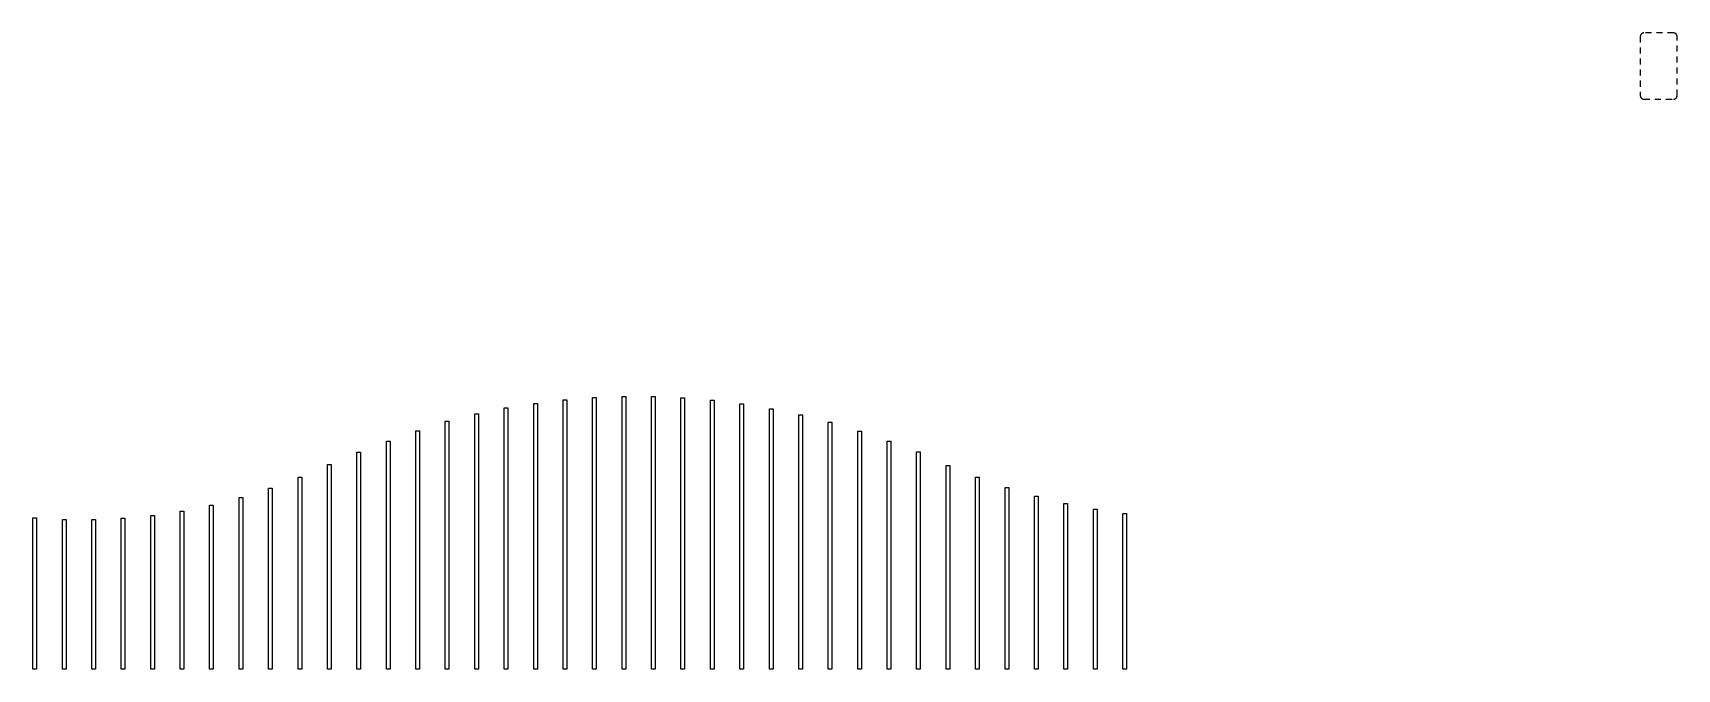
# Model space of a CAD drawing. Header units: millimetres. Extents: x -244126 to 368105, y -173968 to 259060.
# Drawn here: x -205386 to -183060, y 2360 to 10993 of the extents above; entities that cross this region are included whole.
import ezdxf

# ---------------------------------------------------------------- set-up
doc = ezdxf.new("R2010")
doc.units = ezdxf.units.MM
doc.header["$MEASUREMENT"] = 0
doc.linetypes.add('TA_HL_023.00000', pattern=[149.5, 81.65, -67.85])
for name, color, linetype in [('000 - WIPEOUT', 250, 'Continuous'), ('001 - ASCESSORIES', 1, 'Continuous'), ('002 - STRUCTURAL STEEL', 4, 'Continuous'), ('A04_TUBE SERIES', 7, 'Continuous')]:
    doc.layers.add(name, color=color, linetype=linetype)

# ---------------------------------------------------------------- blocks, each defined once
blk = doc.blocks.new('*U4063')
at = {"color": 0}
blk.add_wipeout([(-25, 2171), (25, 2171), (25, 0), (-25, 0)], dxfattribs=at).dxf.layer = '000 - WIPEOUT'
at = {"layer": '002 - STRUCTURAL STEEL', "color": 0, "linetype": 'ByBlock'}
blk.add_lwpolyline([(-25, 2171), (25, 2171), (25, 0), (-25, 0)], close=True, dxfattribs=at)
blk = doc.blocks.new('*U4064')
at = {"color": 0}
blk.add_wipeout([(-25, 2249), (25, 2249), (25, 0), (-25, 0)], dxfattribs=at).dxf.layer = '000 - WIPEOUT'
at = {"layer": '002 - STRUCTURAL STEEL', "color": 0, "linetype": 'ByBlock'}
blk.add_lwpolyline([(-25, 2249), (25, 2249), (25, 0), (-25, 0)], close=True, dxfattribs=at)
blk = doc.blocks.new('*U4065')
at = {"color": 0}
blk.add_wipeout([(-25, 2347), (25, 2347), (25, 0), (-25, 0)], dxfattribs=at).dxf.layer = '000 - WIPEOUT'
at = {"layer": '002 - STRUCTURAL STEEL', "color": 0, "linetype": 'ByBlock'}
blk.add_lwpolyline([(-25, 2347), (25, 2347), (25, 0), (-25, 0)], close=True, dxfattribs=at)
blk = doc.blocks.new('*U4066')
at = {"color": 0}
blk.add_wipeout([(-25, 2464), (25, 2464), (25, 0), (-25, 0)], dxfattribs=at).dxf.layer = '000 - WIPEOUT'
at = {"layer": '002 - STRUCTURAL STEEL', "color": 0, "linetype": 'ByBlock'}
blk.add_lwpolyline([(-25, 2464), (25, 2464), (25, 0), (-25, 0)], close=True, dxfattribs=at)
blk = doc.blocks.new('*U4067')
at = {"color": 0}
blk.add_wipeout([(-25, 2603), (25, 2603), (25, 0), (-25, 0)], dxfattribs=at).dxf.layer = '000 - WIPEOUT'
at = {"layer": '002 - STRUCTURAL STEEL', "color": 0, "linetype": 'ByBlock'}
blk.add_lwpolyline([(-25, 2603), (25, 2603), (25, 0), (-25, 0)], close=True, dxfattribs=at)
blk = doc.blocks.new('*U4068')
at = {"color": 0}
blk.add_wipeout([(-25, 2763), (25, 2763), (25, 0), (-25, 0)], dxfattribs=at).dxf.layer = '000 - WIPEOUT'
at = {"layer": '002 - STRUCTURAL STEEL', "color": 0, "linetype": 'ByBlock'}
blk.add_lwpolyline([(-25, 2763), (25, 2763), (25, 0), (-25, 0)], close=True, dxfattribs=at)
blk = doc.blocks.new('*U4069')
at = {"color": 0}
blk.add_wipeout([(-25, 2946), (25, 2946), (25, 0), (-25, 0)], dxfattribs=at).dxf.layer = '000 - WIPEOUT'
at = {"layer": '002 - STRUCTURAL STEEL', "color": 0, "linetype": 'ByBlock'}
blk.add_lwpolyline([(-25, 2946), (25, 2946), (25, 0), (-25, 0)], close=True, dxfattribs=at)
blk = doc.blocks.new('*U4070')
at = {"color": 0}
blk.add_wipeout([(-25, 3093), (25, 3093), (25, 0), (-25, 0)], dxfattribs=at).dxf.layer = '000 - WIPEOUT'
at = {"layer": '002 - STRUCTURAL STEEL', "color": 0, "linetype": 'ByBlock'}
blk.add_lwpolyline([(-25, 3093), (25, 3093), (25, 0), (-25, 0)], close=True, dxfattribs=at)
blk = doc.blocks.new('*U4071')
at = {"color": 0}
blk.add_wipeout([(-25, 3230), (25, 3230), (25, 0), (-25, 0)], dxfattribs=at).dxf.layer = '000 - WIPEOUT'
at = {"layer": '002 - STRUCTURAL STEEL', "color": 0, "linetype": 'ByBlock'}
blk.add_lwpolyline([(-25, 3230), (25, 3230), (25, 0), (-25, 0)], close=True, dxfattribs=at)
blk = doc.blocks.new('*U4072')
at = {"color": 0}
blk.add_wipeout([(-25, 3349), (25, 3349), (25, 0), (-25, 0)], dxfattribs=at).dxf.layer = '000 - WIPEOUT'
at = {"layer": '002 - STRUCTURAL STEEL', "color": 0, "linetype": 'ByBlock'}
blk.add_lwpolyline([(-25, 3349), (25, 3349), (25, 0), (-25, 0)], close=True, dxfattribs=at)
blk = doc.blocks.new('*U4073')
at = {"color": 0}
blk.add_wipeout([(-25, 3449), (25, 3449), (25, 0), (-25, 0)], dxfattribs=at).dxf.layer = '000 - WIPEOUT'
at = {"layer": '002 - STRUCTURAL STEEL', "color": 0, "linetype": 'ByBlock'}
blk.add_lwpolyline([(-25, 3449), (25, 3449), (25, 0), (-25, 0)], close=True, dxfattribs=at)
blk = doc.blocks.new('*U4074')
at = {"color": 0}
blk.add_wipeout([(-25, 3532), (25, 3532), (25, 0), (-25, 0)], dxfattribs=at).dxf.layer = '000 - WIPEOUT'
at = {"layer": '002 - STRUCTURAL STEEL', "color": 0, "linetype": 'ByBlock'}
blk.add_lwpolyline([(-25, 3532), (25, 3532), (25, 0), (-25, 0)], close=True, dxfattribs=at)
blk = doc.blocks.new('*U4075')
at = {"color": 0}
blk.add_wipeout([(-25, 3598), (25, 3598), (25, 0), (-25, 0)], dxfattribs=at).dxf.layer = '000 - WIPEOUT'
at = {"layer": '002 - STRUCTURAL STEEL', "color": 0, "linetype": 'ByBlock'}
blk.add_lwpolyline([(-25, 3598), (25, 3598), (25, 0), (-25, 0)], close=True, dxfattribs=at)
blk = doc.blocks.new('*U4076')
at = {"color": 0}
blk.add_wipeout([(-25, 3648), (25, 3648), (25, 0), (-25, 0)], dxfattribs=at).dxf.layer = '000 - WIPEOUT'
at = {"layer": '002 - STRUCTURAL STEEL', "color": 0, "linetype": 'ByBlock'}
blk.add_lwpolyline([(-25, 3648), (25, 3648), (25, 0), (-25, 0)], close=True, dxfattribs=at)
blk = doc.blocks.new('*U4077')
at = {"color": 0}
blk.add_wipeout([(-25, 3682), (25, 3682), (25, 0), (-25, 0)], dxfattribs=at).dxf.layer = '000 - WIPEOUT'
at = {"layer": '002 - STRUCTURAL STEEL', "color": 0, "linetype": 'ByBlock'}
blk.add_lwpolyline([(-25, 3682), (25, 3682), (25, 0), (-25, 0)], close=True, dxfattribs=at)
blk = doc.blocks.new('*U4078')
at = {"color": 0}
blk.add_wipeout([(-25, 3699), (25, 3699), (25, 0), (-25, 0)], dxfattribs=at).dxf.layer = '000 - WIPEOUT'
at = {"layer": '002 - STRUCTURAL STEEL', "color": 0, "linetype": 'ByBlock'}
blk.add_lwpolyline([(-25, 3699), (25, 3699), (25, 0), (-25, 0)], close=True, dxfattribs=at)
blk = doc.blocks.new('*U4079')
at = {"color": 0}
blk.add_wipeout([(-25, 3700), (25, 3700), (25, 0), (-25, 0)], dxfattribs=at).dxf.layer = '000 - WIPEOUT'
at = {"layer": '002 - STRUCTURAL STEEL', "color": 0, "linetype": 'ByBlock'}
blk.add_lwpolyline([(-25, 3700), (25, 3700), (25, 0), (-25, 0)], close=True, dxfattribs=at)
blk = doc.blocks.new('*U4080')
at = {"color": 0}
blk.add_wipeout([(-25, 3685), (25, 3685), (25, 0), (-25, 0)], dxfattribs=at).dxf.layer = '000 - WIPEOUT'
at = {"layer": '002 - STRUCTURAL STEEL', "color": 0, "linetype": 'ByBlock'}
blk.add_lwpolyline([(-25, 3685), (25, 3685), (25, 0), (-25, 0)], close=True, dxfattribs=at)
blk = doc.blocks.new('*U4081')
at = {"color": 0}
blk.add_wipeout([(-25, 3654), (25, 3654), (25, 0), (-25, 0)], dxfattribs=at).dxf.layer = '000 - WIPEOUT'
at = {"layer": '002 - STRUCTURAL STEEL', "color": 0, "linetype": 'ByBlock'}
blk.add_lwpolyline([(-25, 3654), (25, 3654), (25, 0), (-25, 0)], close=True, dxfattribs=at)
blk = doc.blocks.new('*U4082')
at = {"color": 0}
blk.add_wipeout([(-25, 3606), (25, 3606), (25, 0), (-25, 0)], dxfattribs=at).dxf.layer = '000 - WIPEOUT'
at = {"layer": '002 - STRUCTURAL STEEL', "color": 0, "linetype": 'ByBlock'}
blk.add_lwpolyline([(-25, 3606), (25, 3606), (25, 0), (-25, 0)], close=True, dxfattribs=at)
blk = doc.blocks.new('*U4083')
at = {"color": 0}
blk.add_wipeout([(-25, 3543), (25, 3543), (25, 0), (-25, 0)], dxfattribs=at).dxf.layer = '000 - WIPEOUT'
at = {"layer": '002 - STRUCTURAL STEEL', "color": 0, "linetype": 'ByBlock'}
blk.add_lwpolyline([(-25, 3543), (25, 3543), (25, 0), (-25, 0)], close=True, dxfattribs=at)
blk = doc.blocks.new('*U4084')
at = {"color": 0}
blk.add_wipeout([(-25, 3462), (25, 3462), (25, 0), (-25, 0)], dxfattribs=at).dxf.layer = '000 - WIPEOUT'
at = {"layer": '002 - STRUCTURAL STEEL', "color": 0, "linetype": 'ByBlock'}
blk.add_lwpolyline([(-25, 3462), (25, 3462), (25, 0), (-25, 0)], close=True, dxfattribs=at)
blk = doc.blocks.new('*U4085')
at = {"color": 0}
blk.add_wipeout([(-25, 3362), (25, 3362), (25, 0), (-25, 0)], dxfattribs=at).dxf.layer = '000 - WIPEOUT'
at = {"layer": '002 - STRUCTURAL STEEL', "color": 0, "linetype": 'ByBlock'}
blk.add_lwpolyline([(-25, 3362), (25, 3362), (25, 0), (-25, 0)], close=True, dxfattribs=at)
blk = doc.blocks.new('*U4086')
at = {"color": 0}
blk.add_wipeout([(-25, 3234), (25, 3234), (25, 0), (-25, 0)], dxfattribs=at).dxf.layer = '000 - WIPEOUT'
at = {"layer": '002 - STRUCTURAL STEEL', "color": 0, "linetype": 'ByBlock'}
blk.add_lwpolyline([(-25, 3234), (25, 3234), (25, 0), (-25, 0)], close=True, dxfattribs=at)
blk = doc.blocks.new('*U4087')
at = {"color": 0}
blk.add_wipeout([(-25, 3094), (25, 3094), (25, 0), (-25, 0)], dxfattribs=at).dxf.layer = '000 - WIPEOUT'
at = {"layer": '002 - STRUCTURAL STEEL', "color": 0, "linetype": 'ByBlock'}
blk.add_lwpolyline([(-25, 3094), (25, 3094), (25, 0), (-25, 0)], close=True, dxfattribs=at)
blk = doc.blocks.new('*U4088')
at = {"color": 0}
blk.add_wipeout([(-25, 2942), (25, 2942), (25, 0), (-25, 0)], dxfattribs=at).dxf.layer = '000 - WIPEOUT'
at = {"layer": '002 - STRUCTURAL STEEL', "color": 0, "linetype": 'ByBlock'}
blk.add_lwpolyline([(-25, 2942), (25, 2942), (25, 0), (-25, 0)], close=True, dxfattribs=at)
blk = doc.blocks.new('*U4089')
at = {"color": 0}
blk.add_wipeout([(-25, 2778), (25, 2778), (25, 0), (-25, 0)], dxfattribs=at).dxf.layer = '000 - WIPEOUT'
at = {"layer": '002 - STRUCTURAL STEEL', "color": 0, "linetype": 'ByBlock'}
blk.add_lwpolyline([(-25, 2778), (25, 2778), (25, 0), (-25, 0)], close=True, dxfattribs=at)
blk = doc.blocks.new('*U4090')
at = {"color": 0}
blk.add_wipeout([(-25, 2454), (25, 2454), (25, 0), (-25, 0)], dxfattribs=at).dxf.layer = '000 - WIPEOUT'
at = {"layer": '002 - STRUCTURAL STEEL', "color": 0, "linetype": 'ByBlock'}
blk.add_lwpolyline([(-25, 2454), (25, 2454), (25, 0), (-25, 0)], close=True, dxfattribs=at)
blk = doc.blocks.new('*U4091')
at = {"color": 0}
blk.add_wipeout([(-25, 2329), (25, 2329), (25, 0), (-25, 0)], dxfattribs=at).dxf.layer = '000 - WIPEOUT'
at = {"layer": '002 - STRUCTURAL STEEL', "color": 0, "linetype": 'ByBlock'}
blk.add_lwpolyline([(-25, 2329), (25, 2329), (25, 0), (-25, 0)], close=True, dxfattribs=at)
blk = doc.blocks.new('*U4092')
at = {"color": 0}
blk.add_wipeout([(-25, 2226), (25, 2226), (25, 0), (-25, 0)], dxfattribs=at).dxf.layer = '000 - WIPEOUT'
at = {"layer": '002 - STRUCTURAL STEEL', "color": 0, "linetype": 'ByBlock'}
blk.add_lwpolyline([(-25, 2226), (25, 2226), (25, 0), (-25, 0)], close=True, dxfattribs=at)
blk = doc.blocks.new('*U4093')
at = {"color": 0}
blk.add_wipeout([(-25, 2145), (25, 2145), (25, 0), (-25, 0)], dxfattribs=at).dxf.layer = '000 - WIPEOUT'
at = {"layer": '002 - STRUCTURAL STEEL', "color": 0, "linetype": 'ByBlock'}
blk.add_lwpolyline([(-25, 2145), (25, 2145), (25, 0), (-25, 0)], close=True, dxfattribs=at)
blk = doc.blocks.new('*U4094')
at = {"color": 0}
blk.add_wipeout([(-25, 2086), (25, 2086), (25, 0), (-25, 0)], dxfattribs=at).dxf.layer = '000 - WIPEOUT'
at = {"layer": '002 - STRUCTURAL STEEL', "color": 0, "linetype": 'ByBlock'}
blk.add_lwpolyline([(-25, 2086), (25, 2086), (25, 0), (-25, 0)], close=True, dxfattribs=at)
blk = doc.blocks.new('*U4095')
at = {"color": 0}
blk.add_wipeout([(-25, 2047), (25, 2047), (25, 0), (-25, 0)], dxfattribs=at).dxf.layer = '000 - WIPEOUT'
at = {"layer": '002 - STRUCTURAL STEEL', "color": 0, "linetype": 'ByBlock'}
blk.add_lwpolyline([(-25, 2047), (25, 2047), (25, 0), (-25, 0)], close=True, dxfattribs=at)
blk = doc.blocks.new('*U4096')
at = {"color": 0}
blk.add_wipeout([(-25, 2028), (25, 2028), (25, 0), (-25, 0)], dxfattribs=at).dxf.layer = '000 - WIPEOUT'
at = {"layer": '002 - STRUCTURAL STEEL', "color": 0, "linetype": 'ByBlock'}
blk.add_lwpolyline([(-25, 2028), (25, 2028), (25, 0), (-25, 0)], close=True, dxfattribs=at)
blk = doc.blocks.new('*U4097')
at = {"color": 0}
blk.add_wipeout([(-25, 2030), (25, 2030), (25, 0), (-25, 0)], dxfattribs=at).dxf.layer = '000 - WIPEOUT'
at = {"layer": '002 - STRUCTURAL STEEL', "color": 0, "linetype": 'ByBlock'}
blk.add_lwpolyline([(-25, 2030), (25, 2030), (25, 0), (-25, 0)], close=True, dxfattribs=at)
blk = doc.blocks.new('*U4098')
at = {"color": 0}
blk.add_wipeout([(-25, 2112), (25, 2112), (25, 0), (-25, 0)], dxfattribs=at).dxf.layer = '000 - WIPEOUT'
at = {"layer": '002 - STRUCTURAL STEEL', "color": 0, "linetype": 'ByBlock'}
blk.add_lwpolyline([(-25, 2112), (25, 2112), (25, 0), (-25, 0)], close=True, dxfattribs=at)
blk = doc.blocks.new('*U4099')
at = {"color": 0}
blk.add_wipeout([(-25, 2052), (25, 2052), (25, 0), (-25, 0)], dxfattribs=at).dxf.layer = '000 - WIPEOUT'
at = {"layer": '002 - STRUCTURAL STEEL', "color": 0, "linetype": 'ByBlock'}
blk.add_lwpolyline([(-25, 2052), (25, 2052), (25, 0), (-25, 0)], close=True, dxfattribs=at)

msp = doc.modelspace()

# ---------------------------------------------------------------- linework, layer by layer
at = {"layer": '001 - ASCESSORIES', "color": 3, "linetype": 'TA_HL_023.00000'}
msp.add_lwpolyline([(-183510.14212, 10092.69358), (-183110.14212, 10092.69358, 0.4142135624), (-183060.14212, 10142.69358), (-183060.14212, 10942.69358, 0.4142135624), (-183110.14212, 10992.69358), (-183510.14212, 10992.69358, 0.4142135624), (-183560.14212, 10942.69358), (-183560.14212, 10142.69358, 0.4142135624)], format="xyb", close=True, dxfattribs=at)

# ---------------------------------------------------------------- block references
at = {"layer": 'A04_TUBE SERIES', "color": 1, "linetype": 'ByBlock'}
for name, p in [('*U4080', (-197761.35285, 2360.16496)), ('*U4079', (-197361.35285, 2360.16496)), ('*U4078', (-196961.35285, 2360.16496)), ('*U4077', (-196561.35285, 2360.16496)), ('*U4084', (-199361.35285, 2360.16496)), ('*U4083', (-198961.35285, 2360.16496)), ('*U4082', (-198561.35285, 2360.16496)), ('*U4081', (-198161.35285, 2360.16496)), ('*U4076', (-196161.35285, 2360.16496)), ('*U4075', (-195761.35285, 2360.16496)), ('*U4074', (-195361.35285, 2360.16496)), ('*U4073', (-194961.35285, 2360.16496)), ('*U4086', (-200161.35285, 2360.16496)), ('*U4085', (-199761.35285, 2360.16496)), ('*U4072', (-194561.35285, 2360.16496)), ('*U4071', (-194161.35285, 2360.16496)), ('*U4087', (-200561.35285, 2360.16496)), ('*U4070', (-193761.35285, 2360.16496)), ('*U4089', (-201361.35285, 2360.16496)), ('*U4088', (-200961.35285, 2360.16496)), ('*U4069', (-193361.35285, 2360.16496)), ('*U4067', (-201761.35285, 2360.16496)), ('*U4068', (-192961.35285, 2360.16496)), ('*U4067', (-192561.35285, 2360.16496)), ('*U4091', (-202561.35285, 2360.16496)), ('*U4090', (-202161.35285, 2360.16496)), ('*U4066', (-192161.35285, 2360.16496)), ('*U4065', (-191761.35285, 2360.16496)), ('*U4093', (-203361.35285, 2360.16496)), ('*U4092', (-202961.35285, 2360.16496)), ('*U4064', (-191361.35285, 2360.16496)), ('*U4063', (-190961.35285, 2360.16496)), ('*U4098', (-190561.35285, 2360.16496)), ('*U4099', (-205361.35285, 2360.16496)), ('*U4097', (-204961.35285, 2360.16496)), ('*U4096', (-204561.35285, 2360.16496)), ('*U4095', (-204161.35285, 2360.16496)), ('*U4094', (-203761.35285, 2360.16496))]:
    msp.add_blockref(name, p, dxfattribs=at)

doc.saveas('drawing.dxf')
